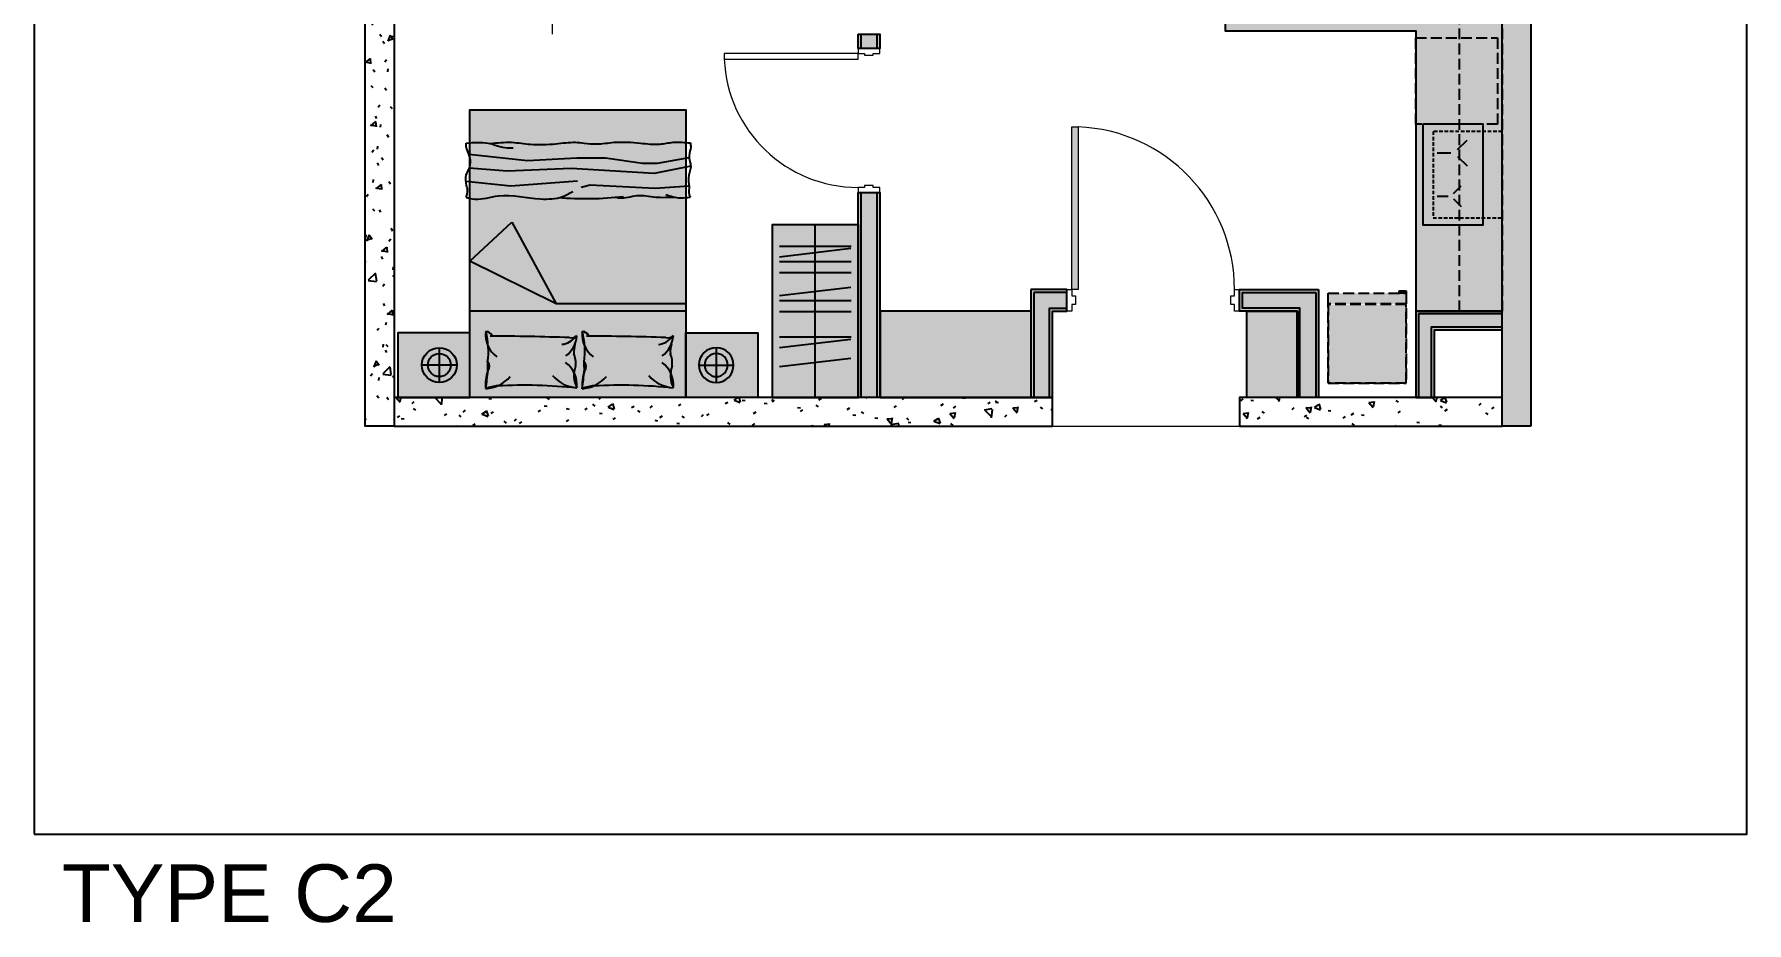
# Model space of a CAD drawing. Header units: millimetres. Extents: x 138979 to 257434, y 2210 to 57479.
# Drawn here: x 241809 to 253709, y 42012 to 48189 of the extents above; entities that cross this region are included whole.
import ezdxf

# ---------------------------------------------------------------- set-up
doc = ezdxf.new("R2010")
doc.units = ezdxf.units.MM
doc.linetypes.add('( Hidden )', pattern=[0.375, 0.25, -0.125])
doc.linetypes.add('DASH', pattern=[0.35, 0.25, -0.1])
for name, color, linetype, lineweight in [('DOOR', 8, 'Continuous', 9), ('DOOR-CUT', 6, 'Continuous', 9), ('FLOOR', 6, 'Continuous', 9), ('WALL-COMMON', 8, 'Continuous', 9), ('WALL-RETCUT-1', 1, 'Continuous', 25)]:
    doc.layers.add(name, color=color, linetype=linetype, lineweight=lineweight)
for name, color, linetype in [('GAR Text', 7, 'Continuous'), ('GAR-DOOR', 4, 'Continuous'), ('GAR-FFE', 1, 'Continuous')]:
    doc.layers.add(name, color=color, linetype=linetype)
doc.styles.get("Standard").update_dxf_attribs({"font": 'arial.ttf'})

# ---------------------------------------------------------------- blocks, each defined once
blk = doc.blocks.new('A$Cc546654d')
at = {"layer": 'GAR-FFE', "extrusion": (0.022773, -0.026324, 0.999394)}
for p, q in [((0, 947, 6), (292, 1219, 6)), ((292, 1219, 6), (600, 650, -16)), ((600, 650, -16), (0, 947, 6)), ((1500, 650, -36), (600, 650, -16))]:
    blk.add_line(p, q, dxfattribs=at)
at = {"layer": 'GAR-FFE', "ltscale": 100000, "extrusion": (0.022773, -0.026324, 0.999394)}
blk.add_line((1500, 600, -38), (0, 600, -4), dxfattribs=at)
at = {"layer": 'GAR-FFE', "elevation": -4}
blk.add_lwpolyline([(1500, 0), (0, 0), (0, 2000), (1500, 2000)], close=True, dxfattribs=at)
at = {"layer": 'GAR-FFE', "extrusion": (0.022773, -0.026324, 0.999394)}
for points, elevation in [([(200, -65, -0.040806), (606, -436, -0.040806)], -25), ([(707, -503, -0.040806), (1113, -874, -0.040806)], -10)]:
    blk.add_lwpolyline(points, format="xyb", dxfattribs=dict(at, elevation=elevation))
for centre, radius, start, end in [((516, 132, -25), 194, 133.2303, 192.5492), ((-66, 482, -25), 495, 310.4132, 335.096), ((343, 233, -25), 56.9, 350.5791, 45.6495), ((210, 100, -25), 245, 40.7787, 45.1074), ((-10669, -12463, -25), 16832, 47.0682, 48.9463), ((800, -43, -25), 122, 232.6459, 285.4923), ((707, -25, -25), 194, 265.6914, 314.8022), ((844, -102, -25), 60.2, 217.7501, 270.0213), ((894, -352, -25), 183, 122.8903, 143.897), ((1023, -306, -10), 194, 133.2303, 192.5492), ((441, 44, -10), 495, 310.4132, 335.096), ((850, -205, -10), 56.9, 350.5791, 45.6495), ((717, -338, -10), 245, 40.7787, 45.1074), ((-10162, -12901, -10), 16832, 47.0682, 48.9463), ((1307, -482, -10), 122, 232.6459, 285.4923), ((1214, -463, -10), 194, 265.6914, 314.8022), ((1351, -540, -10), 60.2, 217.7501, 270.0213), ((1401, -790, -10), 183, 122.8903, 143.897), ((-1597, 1566, -25), 2359, 320.2327, 321.7298), ((211, 102, -25), 44.6, 276.949, 4.6467), ((473, -294, -25), 194, 313.2303, 12.5492), ((586, -192, -25), 168, 311.5836, 342.1034), ((-1090, 1128, -10), 2359, 320.2327, 321.7298), ((718, -337, -10), 44.6, 276.949, 4.6467), ((980, -733, -10), 194, 313.2303, 12.5492), ((1093, -630, -10), 168, 311.5836, 342.1034), ((372, -208, -25), 308, 120.4261, 143.8155), ((-925, 1227, -25), 1634, 309.9311, 314.3105), ((270, 169, -25), 245, 233.1332, 278.7014), ((779, -262, -25), 245, 179.5392, 225.1074), ((779, -474, -25), 176, 117.4221, 167.3467), ((879, -647, -10), 308, 120.4261, 143.8155), ((-419, 788, -10), 1634, 309.9311, 314.3105), ((777, -269, -10), 245, 233.1332, 278.7014), ((1286, -701, -10), 245, 179.5392, 225.1074), ((1286, -913, -10), 176, 117.4221, 167.3467), ((31, -306, -25), 294, 54.8534, 71.6025), ((537, -744, -10), 294, 54.8534, 71.6025)]:
    blk.add_arc(centre, radius, start, end, dxfattribs=at)
blk = doc.blocks.new('throwblanket1')
at = {"layer": 'GAR-FFE'}
for points in [[(161100, 30993), (161071, 30711), (161103, 30293)], [(161194, 29584), (161148, 29812), (161179, 30334), (161163, 30732), (161181, 30972)], [(161270, 30974), (161231, 30607), (161247, 30298), (161247, 30118), (161213, 29886), (161213, 29792), (161249, 29593)], [(161069, 29594), (161054, 29806), (161076, 30213), (161060, 30270)]]:
    blk.add_lwpolyline(points, dxfattribs=at)
blk.add_arc((162999, 30239), 2008, 175.018, 186.6813, dxfattribs=at)
blk.add_open_spline([(160999, 30991), (160994, 30973), (160978, 30906), (161034, 30750), (160982, 30569), (160990, 30405), (161023, 30344), (161036, 30323)], degree=3, knots=[0, 0, 0, 0, 54.790213, 204.340685, 469.628493, 608.302531, 678.940872, 678.940872, 678.940872, 678.940872], dxfattribs=at)
for points in [[(160999, 30991), (161045, 30982), (161074, 30988), (161138, 30991), (161184, 30971), (161252, 30968), (161276, 30977), (161318, 30991), (161339, 30991)], [(161339, 30991), (161339, 30854), (161310, 30734), (161310, 30697)], [(161337, 30842), (161344, 30706), (161332, 30588), (161335, 30429), (161344, 30306), (161339, 30252), (161334, 30176), (161344, 30064), (161339, 29899), (161333, 29778), (161344, 29693), (161340, 29586)], [(160999, 29687), (160999, 29802), (161008, 29923), (160994, 30029), (160999, 30056)], [(160999, 29587), (160994, 29647), (161014, 29739)], [(161340, 29586), (161314, 29584), (161262, 29594), (161188, 29584), (161122, 29598), (161069, 29594), (161018, 29594), (160999, 29587)]]:
    blk.add_spline(points, degree=3, dxfattribs=at)
blk = doc.blocks.new('Queen Bed')
at = {"layer": 'GAR-FFE', "true_color": 0xffffff}
h = blk.add_hatch(color=7, dxfattribs=at)
h.dxf.hatch_style = 1
h.paths.add_polyline_path([(63017, -43607), (65017, -43607), (65017, -45107), (63017, -45107)])
at = {"layer": 'GAR-FFE'}
blk.add_lwpolyline([(65017, -45107), (65017, -43607), (63017, -43607), (63017, -45107)], close=True, dxfattribs=at)
at = {"layer": 'GAR-FFE', "xscale": -1, "rotation": 90}
blk.add_blockref('A$Cc546654d', (65017, -43607, 4), dxfattribs=at)
at = {"layer": 'GAR-FFE', "xscale": -1.108729544521986, "yscale": 1.108729544521986, "zscale": 1.108729544521986}
blk.add_blockref('throwblanket1', (242130, -77942, 32), dxfattribs=at)
blk = doc.blocks.new('floor lamp')
at = {"layer": 'GAR-FFE'}
for p, q in [((103182, -185307), (103182, -185628)), ((103021, -185467), (103343, -185467))]:
    blk.add_line(p, q, dxfattribs=at)
for radius in [161, 107]:
    blk.add_circle((103182, -185467), radius, dxfattribs=at)
blk = doc.blocks.new('AM FDN Fire rated single leaf solid door _host control_ - FD _1200 X 2400 1HR_-5623474-L36-L44_ L47-L59 _HIGH STACK_ WIP')
at = {"layer": 'DOOR'}
blk.add_hatch(color=256, dxfattribs=at).paths.add_polyline_path([(565, -1205), (565, -75), (520, -75), (520, -1205)])
at = {"layer": 'DOOR-CUT'}
for p, q in [((-600, 75), (-565, 75)), ((-600, -75), (-600, 75)), ((-565, 75), (-565, 30)), ((-565, 30), (-540, 30)), ((-540, 30), (-540, -30)), ((540, 30), (565, 30)), ((540, -30), (540, 30)), ((565, 75), (600, 75)), ((565, 30), (565, 75)), ((600, 75), (600, -75)), ((-565, -75), (-600, -75)), ((-540, -30), (-565, -30)), ((-565, -30), (-565, -75)), ((520, -75), (565, -75)), ((520, -1205), (520, -75)), ((565, -30), (540, -30)), ((565, -75), (565, -30)), ((565, -75), (565, -1205)), ((600, -75), (565, -75)), ((565, -1205), (520, -1205))]:
    blk.add_line(p, q, dxfattribs=at)
blk.add_arc((565, -76), 1130, 179.9488, 267.7235, dxfattribs=at)
blk = doc.blocks.new('AM DSW-Single Leaf Timber Door - DSW _1000 X 2400_-2263063-L36-L44_ L47-L59 _HIGH STACK_ WIP')
at = {"layer": 'DOOR'}
blk.add_arc((465, 76), 930, 92.3402, 180.0494, dxfattribs=at)
at = {"layer": 'DOOR-CUT'}
for p, q in [((427, 1005), (427, 75)), ((465, 1005), (427, 1005)), ((465, 75), (465, 1005)), ((-465, 75), (-500, 75)), ((-500, 75), (-500, -75)), ((-465, 30), (-465, 75)), ((-453, 30), (-465, 30)), ((-453, -30), (-453, 30)), ((427, 75), (465, 75)), ((465, 30), (453, 30)), ((453, 30), (453, -30)), ((500, 75), (465, 75)), ((465, 75), (465, 30)), ((500, -75), (500, 75)), ((-500, -75), (-465, -75)), ((-465, -75), (-465, -30)), ((-465, -30), (-453, -30)), ((453, -30), (465, -30)), ((465, -30), (465, -75)), ((465, -75), (500, -75))]:
    blk.add_line(p, q, dxfattribs=at)
blk = doc.blocks.new('TYPE C2')
h = blk.add_hatch()
h.set_pattern_fill('FP_109', color=8, angle=230, style=0, pattern_type=2)
h.set_pattern_definition([(320, (256413.8, 55439.35), (-38.2536, -437.2423), [45.72, -502.92]), (265, (256413.8, 55439.35), (458.5367, 84.5828), [36.576, -402.336]), (10.451, (256410.6, 55402.9), (420.2802, -352.662), [38.856, -427.416]), (316.184, (256535.7, 55439.35), (-100.903, -650.59), [68.58, -754.38]), (6.636, (256527.3, 55385.14), (593.826, -569.766), [58.284, -641.124]), (261.184, (256535.7, 55439.35), (593.82, -569.772), [54.864, -603.504]), (291, (256505.23, 55378.4), (-245.4366, -363.875), [45.72, -502.92]), (236, (256505.23, 55378.4), (442.052, -148.3253), [36.576, -402.336]), (341.451, (256484.77, 55348.07), (196.6115, -512.201), [38.856, -427.416]), (307.5, (256413.79, 55439.35), (202.9318, -7.4128), [20.117, -377.342, 20.117, -792.175]), (307.5, (256413.79, 55439.35), (202.9318, -7.4128), [-417.576, -388.315, 20.117, -383.743]), (277.5, (256413.79, 55439.35), (240.433, -160.3672), [20.117, -212.75, 20.117, -522.122]), (277.5, (256413.79, 55439.35), (240.433, -160.3672), [-252.984, -368.198, 20.117, -133.807]), (237.5, (256413.79, 55575.3), (-13.7491, -325.4178), [20.117, -132.283, 20.117, -1086.307]), (237.5, (256413.79, 55575.3), (-13.7491, -325.4178), [-172.517, -455.371, 20.117, -610.819]), (227.5, (256413.8, 55636.25), (61.0244, -355.51), [20.117, -178.003, 20.117, -743.712]), (227.5, (256413.8, 55636.25), (61.0244, -355.51), [-218.237, -295.656, 20.117, -427.939])])
h.paths.add_polyline_path([(216961, 55718), (216761, 55718), (216761, 45593), (216961, 45593), (216961, 55607)])
h = blk.add_hatch()
h.set_pattern_fill('FP_109', color=8, angle=230, style=0, pattern_type=2)
h.set_pattern_definition([(320, (256264.84, 54289.35), (-38.2536, -437.2423), [45.72, -502.92]), (265, (256264.84, 54289.35), (458.537, 84.583), [36.576, -402.336]), (10.451, (256261.65, 54252.9), (420.28, -352.662), [38.856, -427.416]), (316.184, (256386.76, 54289.35), (-100.903, -650.59), [68.58, -754.38]), (6.636, (256378.35, 54235.1), (593.826, -569.766), [58.284, -641.124]), (261.184, (256386.76, 54289.35), (593.82, -569.772), [54.864, -603.504]), (291, (256356.28, 54228.4), (-245.4366, -363.875), [45.72, -502.92]), (236, (256356.3, 54228.4), (442.052, -148.325), [36.576, -402.336]), (341.451, (256335.83, 54198.06), (196.6115, -512.201), [38.856, -427.416]), (307.5, (256264.84, 54289.35), (202.9318, -7.4128), [20.117, -377.342, 20.117, -792.175]), (307.5, (256264.84, 54289.35), (202.9318, -7.4128), [-417.576, -388.315, 20.117, -383.743]), (277.5, (256264.84, 54289.35), (240.433, -160.3672), [20.117, -212.75, 20.117, -522.122]), (277.5, (256264.84, 54289.35), (240.433, -160.3672), [-252.984, -368.198, 20.117, -133.807]), (237.5, (256264.84, 54425.29), (-13.7491, -325.4178), [20.117, -132.283, 20.117, -1086.307]), (237.5, (256264.84, 54425.29), (-13.7491, -325.4178), [-172.517, -455.371, 20.117, -610.819]), (227.5, (256264.84, 54486.25), (61.0244, -355.51), [20.117, -178.003, 20.117, -743.712]), (227.5, (256264.84, 54486.25), (61.0244, -355.51), [-218.237, -295.656, 20.117, -427.939])])
h.paths.add_polyline_path([(224661, 48468), (224861, 48468), (224861, 45593), (224661, 45593)])
h = blk.add_hatch(color=9)
h.dxf.hatch_style = 1
h.paths.add_polyline_path([(221436, 48218), (221436, 48318), (221286, 48318), (221286, 48218)])
h = blk.add_hatch(color=9)
h.dxf.hatch_style = 1
h.paths.add_polyline_path([(221436, 45793), (221436, 47218), (221286, 47218), (221286, 45793)])
h = blk.add_hatch(color=9)
h.dxf.hatch_style = 1
h.paths.add_polyline_path([(218786, 46543), (218236, 46543), (218236, 45793), (218386, 45793), (218386, 46393), (218786, 46393)])
h = blk.add_hatch(color=9)
h.dxf.hatch_style = 1
h.paths.add_polyline_path([(219986, 46543), (220236, 46543), (220236, 45793), (220086, 45793), (220086, 46393), (219986, 46393)])
h = blk.add_hatch(color=9)
h.dxf.hatch_style = 1
h.paths.add_polyline_path([(216961, 46393), (217561, 46393), (217561, 45793), (217431, 45793), (217431, 46263), (216961, 46263)])
h = blk.add_hatch()
h.set_pattern_fill('FP_109', color=8, angle=140, style=0, pattern_type=2)
h.set_pattern_definition([(230, (266460.1, 45464.36), (-437.2423, 38.2536), [45.72, -502.92]), (175, (266460.1, 45464.36), (84.5828, -458.5367), [36.576, -402.336]), (280.451, (266423.65, 45467.55), (-352.662, -420.2802), [38.856, -427.416]), (226.184, (266460.1, 45342.44), (-650.59, 100.903), [68.58, -754.38]), (276.636, (266405.9, 45350.85), (-569.766, -593.826), [58.284, -641.124]), (171.184, (266460.1, 45342.44), (-569.7725, -593.82), [54.864, -603.504]), (201, (266399.13, 45372.92), (-363.875, 245.4366), [45.72, -502.92]), (146, (266399.13, 45372.9), (-148.3253, -442.052), [36.576, -402.336]), (251.451, (266368.8, 45393.37), (-512.201, -196.6115), [38.856, -427.416]), (217.5, (266460.09, 45464.36), (-7.4128, -202.9318), [20.117, -377.342, 20.117, -792.175]), (217.5, (266460.09, 45464.36), (-7.4128, -202.9318), [-417.576, -388.315, 20.117, -383.743]), (187.5, (266460.09, 45464.36), (-160.3672, -240.43305), [20.117, -212.75, 20.117, -522.122]), (187.5, (266460.09, 45464.36), (-160.3672, -240.43305), [-252.984, -368.198, 20.117, -133.807]), (147.5, (266596.03, 45464.36), (-325.41783, 13.7491), [20.117, -132.283, 20.117, -1086.307]), (147.5, (266596.03, 45464.36), (-325.41783, 13.7491), [-172.517, -455.371, 20.117, -610.819]), (137.5, (266657, 45464.36), (-355.51, -61.0244), [20.117, -178.003, 20.117, -743.712]), (137.5, (266657, 45464.36), (-355.51, -61.0244), [-218.237, -295.656, 20.117, -427.939])])
h.paths.add_polyline_path([(218786, 45793), (218786, 45593), (216961, 45593), (216961, 45793)])
h = blk.add_hatch()
h.set_pattern_fill('FP_109', color=8, angle=140, style=0, pattern_type=2)
h.set_pattern_definition([(230, (263335.1, 45464.36), (-437.2423, 38.2536), [45.72, -502.92]), (175, (263335.1, 45464.36), (84.5828, -458.5367), [36.576, -402.336]), (280.451, (263298.65, 45467.55), (-352.662, -420.2802), [38.856, -427.416]), (226.184, (263335.1, 45342.44), (-650.59, 100.903), [68.58, -754.38]), (276.636, (263280.9, 45350.85), (-569.766, -593.826), [58.284, -641.124]), (171.184, (263335.1, 45342.44), (-569.772, -593.82), [54.864, -603.504]), (201, (263274.13, 45372.92), (-363.875, 245.4366), [45.72, -502.92]), (146, (263274.13, 45372.9), (-148.3253, -442.052), [36.576, -402.336]), (251.451, (263243.8, 45393.37), (-512.201, -196.6115), [38.856, -427.416]), (217.5, (263335.09, 45464.36), (-7.4128, -202.9318), [20.117, -377.342, 20.117, -792.175]), (217.5, (263335.09, 45464.36), (-7.4128, -202.9318), [-417.576, -388.315, 20.117, -383.743]), (187.5, (263335.09, 45464.36), (-160.3672, -240.433), [20.117, -212.75, 20.117, -522.122]), (187.5, (263335.09, 45464.36), (-160.3672, -240.433), [-252.984, -368.198, 20.117, -133.807]), (147.5, (263471.03, 45464.36), (-325.4178, 13.7491), [20.117, -132.283, 20.117, -1086.307]), (147.5, (263471.03, 45464.36), (-325.4178, 13.7491), [-172.517, -455.371, 20.117, -610.819]), (137.5, (263532, 45464.36), (-355.51, -61.0244), [20.117, -178.003, 20.117, -743.712]), (137.5, (263532, 45464.36), (-355.51, -61.0244), [-218.237, -295.656, 20.117, -427.939])])
h.paths.add_polyline_path([(224661, 45793), (224661, 45593), (220086, 45593), (220086, 45793)])
at = {"layer": 'FLOOR'}
blk.add_line((220086, 45593), (218786, 45593), dxfattribs=at)
at = {"layer": 'WALL-COMMON'}
blk.add_line((223561, 48448), (223561, 48318), dxfattribs=at)
at = {"layer": 'WALL-RETCUT-1'}
for points in [[(216761, 45593), (216961, 45593), (216961, 55718), (216761, 55718)], [(224861, 48468), (224661, 48468), (224661, 45593), (224861, 45593)], [(221436, 48318), (221286, 48318), (221286, 48218), (221436, 48218)], [(221416, 48318), (221306, 48318), (221306, 48218), (221416, 48218)], [(221436, 47218), (221286, 47218), (221286, 45793), (221436, 45793)], [(221416, 47218), (221306, 47218), (221306, 45793), (221416, 45793)], [(218236, 46543), (218236, 45793), (218386, 45793), (218386, 46393), (218786, 46393), (218786, 46543)], [(220236, 46543), (220236, 45793), (220086, 45793), (220086, 46393), (219986, 46393), (219986, 46543)], [(218256, 46523), (218256, 45793), (218366, 45793), (218366, 46413), (218766, 46413), (218766, 46523)], [(220216, 46523), (220216, 45793), (220106, 45793), (220106, 46413), (219986, 46413), (219986, 46523)], [(217561, 46393), (217561, 45793), (217431, 45793), (217431, 46263), (216961, 46263), (216961, 46393)], [(217541, 46373), (217541, 45793), (217451, 45793), (217451, 46283), (216961, 46283), (216961, 46373)], [(216961, 45793), (218786, 45793), (218786, 45593), (216961, 45593)], [(220086, 45793), (224661, 45793), (224661, 45593), (220086, 45593)]]:
    blk.add_lwpolyline(points, close=True, dxfattribs=at)
at = {"layer": 'DOOR'}
for name, p, xscale, rotation in [('AM DSW-Single Leaf Timber Door - DSW _1000 X 2400_-2263063-L36-L44_ L47-L59 _HIGH STACK_ WIP', (221361, 47718), -1.000000000000003, 270), ('AM FDN Fire rated single leaf solid door _host control_ - FD _1200 X 2400 1HR_-5623474-L36-L44_ L47-L59 _HIGH STACK_ WIP', (219386, 46468), -1, 180)]:
    blk.add_blockref(name, p, dxfattribs=dict(at, xscale=xscale, rotation=rotation))
blk = doc.blocks.new('WDryer01')
at = {"layer": 'GAR-FFE', "true_color": 0xffffff}
h = blk.add_hatch(color=7, dxfattribs=at)
h.dxf.hatch_style = 1
h.paths.add_polyline_path([(202431, 47603), (202431, 47003), (202999, 47003), (202999, 47603)])
at = {"layer": 'GAR-FFE', "linetype": 'DASH', "ltscale": 300}
blk.add_lwpolyline([(202999, 47003), (202999, 47603), (202431, 47603), (202431, 47003)], close=True, dxfattribs=at)
blk = doc.blocks.new('Hob02')
at = {"true_color": 0xffffff}
h = blk.add_hatch(color=7, dxfattribs=at)
h.dxf.hatch_style = 1
h.paths.add_polyline_path([(239232, 48774), (238812, 48774), (238812, 48074), (239232, 48074)])
at = {"layer": 'GAR-FFE'}
for p, q in [((238912, 48574), (239006, 48574)), ((239053, 48597), (239119, 48664)), ((239053, 48550), (239119, 48484)), ((239025, 48293), (239078, 48346)), ((238912, 48274), (238987, 48274)), ((239025, 48255), (239078, 48202))]:
    blk.add_line(p, q, dxfattribs=at)
blk.add_lwpolyline([(238812, 48774), (238812, 48074), (239232, 48074), (239232, 48774)], close=True, dxfattribs=at)
blk = doc.blocks.new('Fridge 01')
at = {"true_color": 0xffffff}
h = blk.add_hatch(color=7, dxfattribs=at)
h.dxf.hatch_style = 1
h.paths.add_polyline_path([(175055, 46197), (175055, 46272), (175598, 46272), (175598, 46197)])
h.paths.add_polyline_path([(175055, 46272), (175055, 46288), (175105, 46288), (175105, 46272)])
h = blk.add_hatch(color=7, dxfattribs=at)
h.dxf.hatch_style = 1
h.paths.add_polyline_path([(175055, 45646), (175055, 46192), (175598, 46192), (175598, 45646)])
at = {"layer": 'GAR-FFE', "linetype": 'DASH', "ltscale": 300}
blk.add_line((175055, 46272), (175105, 46272), dxfattribs=at)
for points in [[(175105, 46288), (175055, 46288), (175055, 46272), (175105, 46272)], [(175055, 45646), (175598, 45646), (175598, 46272), (175055, 46272)], [(175598, 46272), (175055, 46272), (175055, 46197), (175598, 46197)], [(175055, 46192), (175598, 46192), (175598, 45646), (175055, 45646)]]:
    blk.add_lwpolyline(points, close=True, dxfattribs=at)

msp = doc.modelspace()

# ---------------------------------------------------------------- hatches: boundary and pattern name
at = {"layer": 'GAR-FFE', "true_color": 0xffffff}
h = msp.add_hatch(color=7, dxfattribs=at)
h.dxf.hatch_style = 1
h.paths.add_polyline_path([(252009, 48964), (252009, 46264), (251409, 46264), (251409, 48214), (250084, 48214), (250084, 48964)])
h = msp.add_hatch(color=7, dxfattribs=at)
h.dxf.hatch_style = 1
h.paths.add_polyline_path([(247536, 45664), (246936, 45664), (246936, 46864), (247536, 46864)])
h = msp.add_hatch(color=7, dxfattribs=at)
h.dxf.hatch_style = 1
h.paths.add_polyline_path([(248736, 46264), (248736, 45664), (247686, 45664), (247686, 46264)])
h = msp.add_hatch(color=7, dxfattribs=at)
h.dxf.hatch_style = 1
h.paths.add_polyline_path([(250586, 46264), (250236, 46264), (250236, 45664), (250586, 45664)])
h = msp.add_hatch(color=7, dxfattribs=at)
h.dxf.hatch_style = 1
h.paths.add_polyline_path([(244336, 45664), (244836, 45664), (244836, 46114), (244336, 46114)])
h = msp.add_hatch(color=7, dxfattribs=at)
h.dxf.hatch_style = 1
h.paths.add_polyline_path([(246836, 45664), (246336, 45664), (246336, 46114), (246836, 46114)])

# ---------------------------------------------------------------- linework, layer by layer
at = {"layer": 'Defpoints'}
msp.add_lwpolyline([(241809, 42629), (253709, 42629), (253709, 57479), (241809, 57479)], close=True, dxfattribs=at)
at = {"layer": 'GAR-FFE'}
for p, q in [((247236, 45664), (247236, 46864)), ((248736, 45664), (248736, 46264))]:
    msp.add_line(p, q, dxfattribs=at)
at = {"layer": 'GAR-FFE', "extrusion": (-0.076691, -0.000477816, 0.997055)}
for p, q in [((246987, 46715), (247485, 46715)), ((246987, 46609), (247485, 46609)), ((246987, 46532), (247485, 46532)), ((246987, 46339), (247485, 46339)), ((246987, 46262), (247485, 46262)), ((246987, 46085), (247485, 46085))]:
    msp.add_line(p, q, dxfattribs=at)
at = {"layer": 'GAR-FFE', "extrusion": (-0.076096, -0.009547, 0.997055)}
for p, q in [((246988, 46642), (247483, 46701)), ((246988, 46372), (247483, 46431)), ((246988, 46011), (247483, 46070)), ((246988, 45879), (247483, 45938))]:
    msp.add_line(p, q, dxfattribs=at)
at = {"layer": 'GAR-FFE'}
for points in [[(251409, 46264), (252009, 46264), (252009, 48964), (250084, 48964), (250084, 48214), (251409, 48214)], [(246936, 45664), (247536, 45664), (247536, 46864), (246936, 46864)], [(248736, 45664), (248736, 46264), (247686, 46264), (247686, 45664)], [(250236, 46264), (250586, 46264), (250586, 45664), (250236, 45664)], [(250236, 46264), (250586, 46264), (250586, 45664), (250236, 45664)], [(244836, 46114), (244336, 46114), (244336, 45664), (244836, 45664)], [(246336, 46114), (246836, 46114), (246836, 45664), (246336, 45664)]]:
    msp.add_lwpolyline(points, close=True, dxfattribs=at)
at = {"layer": 'GAR-FFE', "linetype": 'DASH', "ltscale": 300}
msp.add_lwpolyline([(251711, 48964), (251711, 46264), (252011, 46264), (252011, 48964)], close=True, dxfattribs=at)
at = {"layer": 'GAR-FFE', "linetype": '( Hidden )', "ltscale": 100}
msp.add_lwpolyline([(251529, 47514), (251529, 46914), (252009, 46914), (252009, 47514)], close=True, dxfattribs=at)

# ---------------------------------------------------------------- block references
at = {"xscale": -1}
msp.add_blockref('TYPE C2', (468970, -128), dxfattribs=at)
at = {"layer": 'GAR-DOOR', "xscale": -1}
msp.add_blockref('WDryer01', (454408, 561), dxfattribs=at)
at = {"layer": 'GAR-FFE', "xscale": -1, "rotation": 90}
msp.add_blockref('Queen Bed', (201229, 110681), dxfattribs=at)
at = {"layer": 'GAR-FFE'}
msp.add_blockref('Hob02', (12646, -1210), dxfattribs=at)
at = {"layer": 'GAR-FFE', "xscale": -1}
msp.add_blockref('Fridge 01', (426398, 118), dxfattribs=at)
at = {"layer": 'GAR-FFE', "yscale": 0.75, "zscale": 0.75}
for p, xscale, rotation in [((383724, 123276), 0.75, 270), ((107448, 123276), -0.75, 90)]:
    msp.add_blockref('floor lamp', p, dxfattribs=dict(at, xscale=xscale, rotation=rotation))

# ---------------------------------------------------------------- texts
at = {"layer": 'GAR Text', "insert": (242000, 42418), "char_height": 400, "attachment_point": 1}
msp.add_mtext_dynamic_manual_height_columns('TYPE C2', width=21725.52, gutter_width=50, heights=[0], dxfattribs=at)

doc.saveas('drawing.dxf')
